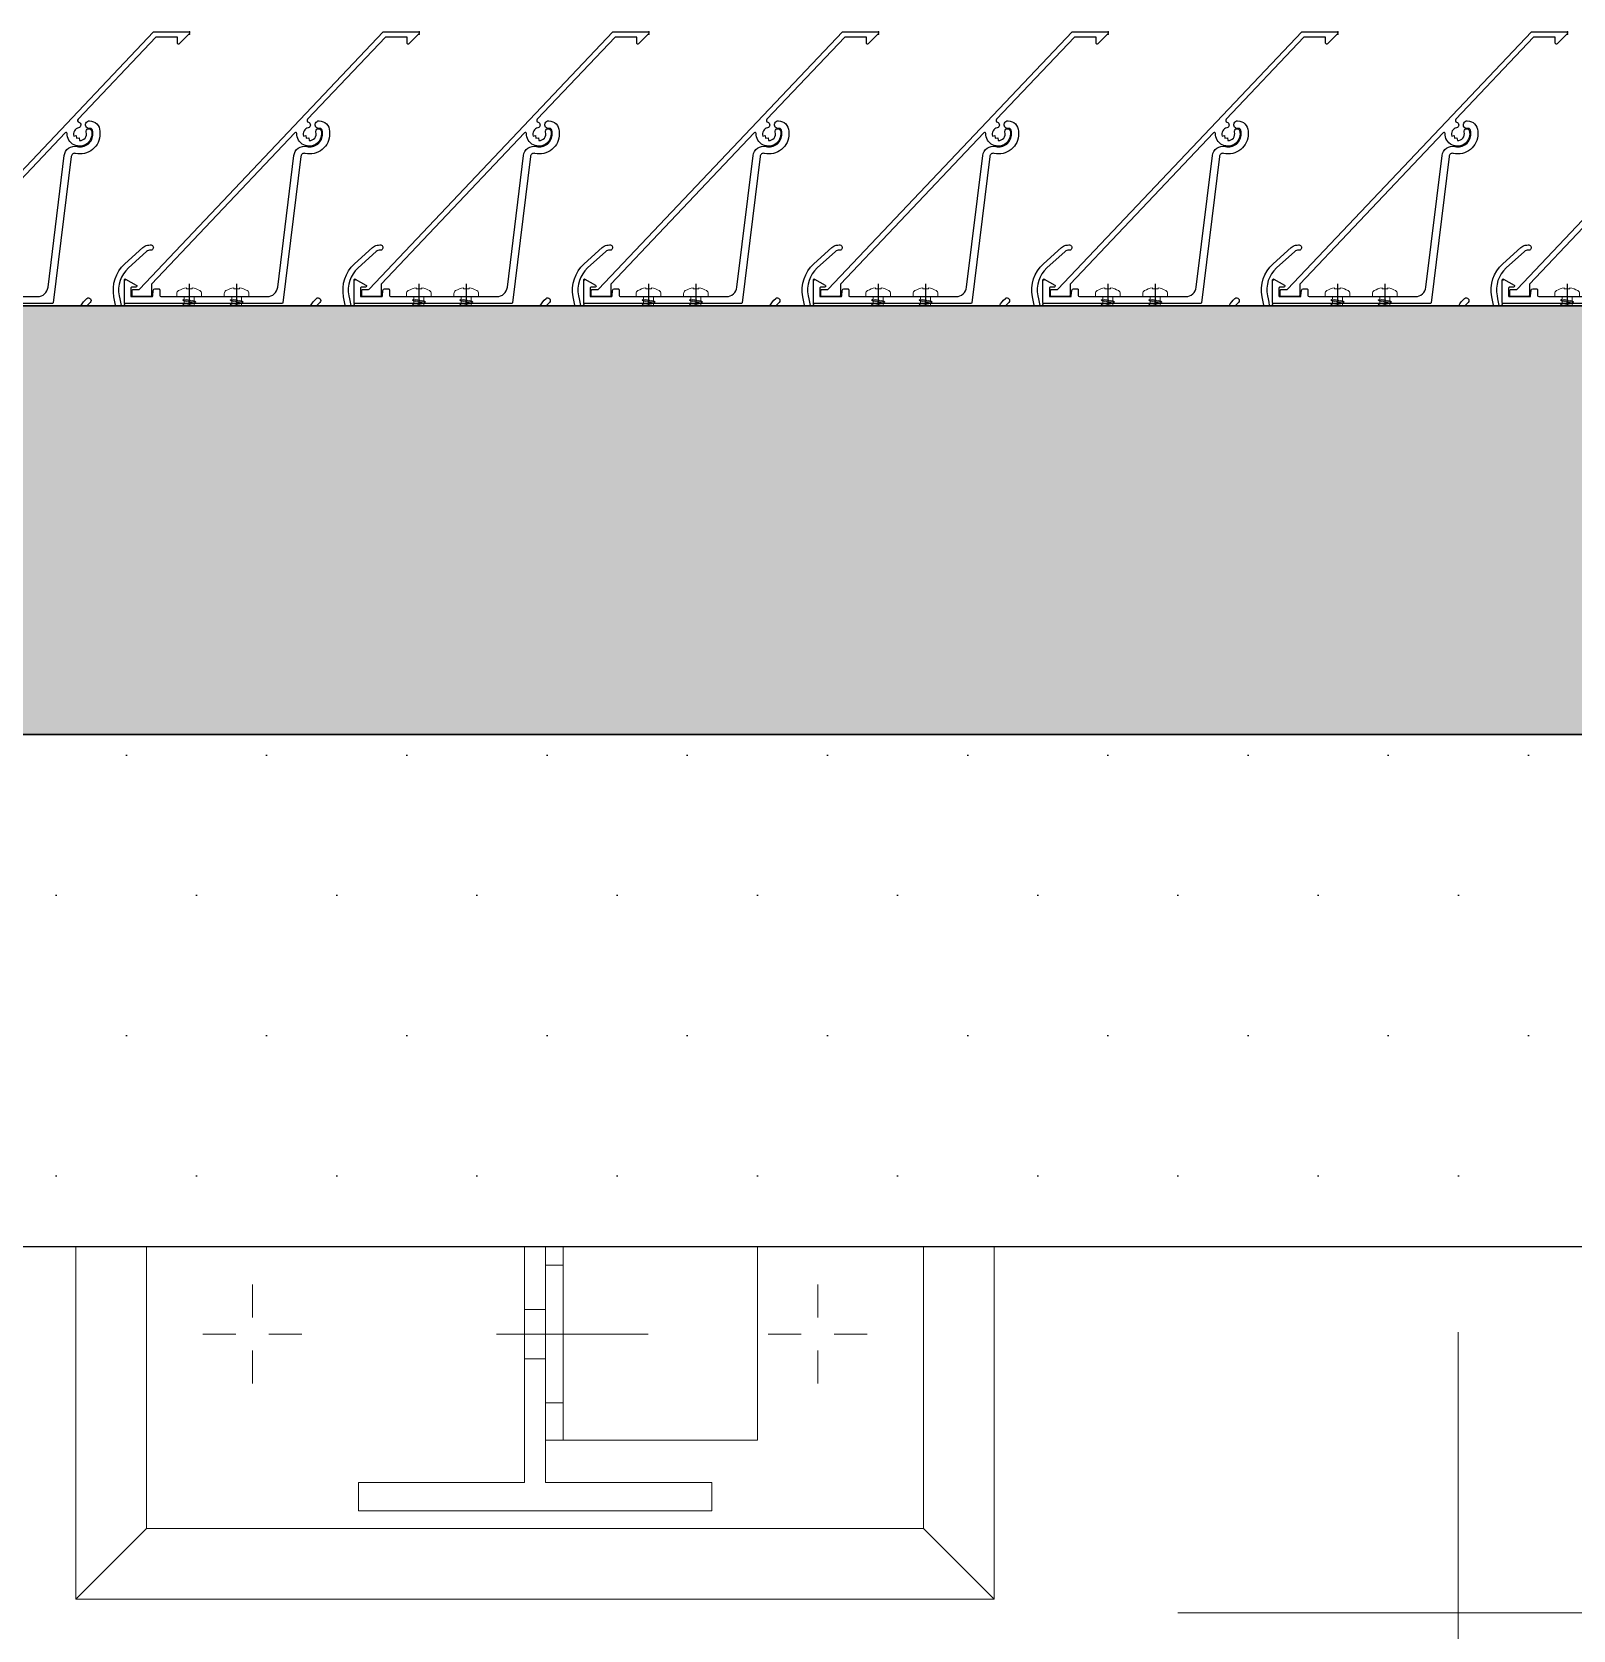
# Model space of a CAD drawing. Header units: millimetres. Extents: x 652937 to 1670132, y 1473552 to 2851037.
# Drawn here: x 719845 to 720281.2, y 1493550.2 to 1494002.5 of the extents above; entities that cross this region are included whole.
import ezdxf

# ---------------------------------------------------------------- set-up
doc = ezdxf.new("R2010")
doc.units = ezdxf.units.MM
for name, pattern in [('CENTER', [50.800000000000004, 31.75, -6.35, 6.35, -6.35]), ('HIDDEN', [0.375, 0.25, -0.125]), ('XKITLINE00', [0]), ('XKITLINE02', [4, 2, -2])]:
    doc.linetypes.add(name, pattern=pattern)
for name, color, linetype in [('010 - ASPG_ACCESSORIES_MAIN_COLOR_1', 1, 'Continuous'), ('010 - ASPG_EXTR_MAIN_COLOR_2', 2, 'Continuous'), ('010 - ASPG_FLASHING_HATCH_', 251, 'Continuous'), ('010 - ASPG_FLASHING_MAIN_COLOR_2', 2, 'Continuous'), ('010 - ASPG_FLASHING_MAIN_COLOR_4', 4, 'Continuous'), ('010 - ASPG_FLASHING_WIPEOUT_', 250, 'Continuous'), ('010 - ASPG_FLASING_WIPEOUT_', 250, 'Continuous'), ('010 - ASPG_FRAMING_MAIN_COLOR_2', 2, 'Continuous'), ('010 - ASPG_FRAMING_SUB_COLOR_2', 1, 'Continuous'), ('010 - ASPG_FRAMING_WIPEOUT_', 250, 'Continuous'), ('BOLT & SCREW', 251, 'Continuous'), ('Center Line', 1, 'CENTER'), ('TEXT', 3, 'Continuous')]:
    doc.layers.add(name, color=color, linetype=linetype)
doc.layers.add('010 - ASPG_EXTR_DEF_SUB', color=250, linetype='Continuous', plot=False)
for name, color, linetype, lineweight in [('12-GRID', 1, 'CENTER', 13), ('A-FLOR-E', 2, 'Continuous', 9), ('A-WALL', 2, 'Continuous', 25), ('Bolt', 7, 'Continuous', 0), ('Part', 2, 'Continuous', 0), ('SCREW', 8, 'Continuous', 5)]:
    doc.layers.add(name, color=color, linetype=linetype, lineweight=lineweight)

# ---------------------------------------------------------------- blocks, each defined once
blk = doc.blocks.new('3')
at = {"layer": 'Bolt', "color": 11, "linetype": 'XKITLINE00', "lineweight": 0}
for p, q in [((-110.355418054387, -54.75779299950227), (-110.355418054387, -54.80441299825907)), ((-110.425418054685, -54.82779299933463), (-110.3787980545312, -54.82779299933463)), ((-110.2854180550203, -54.82779299933463), (-110.3320380542427, -54.82779299933463)), ((-110.355418054387, -54.897792999167), (-110.355418054387, -54.85117299808189)), ((-109.8123949989676, -55.00779299857095), (-109.8123949989676, -55.05441299965605)), ((-109.8123949989676, -55.00779299857095), (-109.8123949989676, -55.05441299965605)), ((-109.8823949983343, -55.07779299840331), (-109.8357749991119, -55.07779299840331)), ((-109.8823949983343, -55.07779299840331), (-109.8357749991119, -55.07779299840331)), ((-109.7423949986696, -55.07779299840331), (-109.7890149988234, -55.07779299840331)), ((-109.7423949986696, -55.07779299840331), (-109.7890149988234, -55.07779299840331)), ((-109.8123949989676, -55.14779299823567), (-109.8123949989676, -55.10117299947888)), ((-109.8123949989676, -55.14779299823567), (-109.8123949989676, -55.10117299947888)), ((-109.8123949989676, -55.30779299885035), (-109.8123949989676, -55.35441299993545)), ((-109.8123949989676, -55.30779299885035), (-109.8123949989676, -55.35441299993545)), ((-109.8823949983343, -55.37779299868271), (-109.8357749991119, -55.37779299868271)), ((-109.8823949983343, -55.37779299868271), (-109.8357749991119, -55.37779299868271)), ((-109.7423949986696, -55.37779299868271), (-109.7890149988234, -55.37779299868271)), ((-109.7423949986696, -55.37779299868271), (-109.7890149988234, -55.37779299868271)), ((-109.8123949989676, -55.44779299851507), (-109.8123949989676, -55.40117299975827)), ((-109.8123949989676, -55.44779299851507), (-109.8123949989676, -55.40117299975827)), ((-110.355418054387, -55.55779299791902), (-110.355418054387, -55.60441299900413)), ((-110.425418054685, -55.62779300007969), (-110.3787980545312, -55.62779300007969)), ((-110.2854180550203, -55.62779300007969), (-110.3320380542427, -55.62779300007969)), ((-110.355418054387, -55.69779299991205), (-110.355418054387, -55.65117299882695))]:
    blk.add_line(p, q, dxfattribs=at)
at = {"layer": 'Bolt', "color": 11, "linetype": 'XKITLINE02', "lineweight": 0}
for p, q in [((-110.355418054387, -55.17319299839437), (-110.355418054387, -55.38779299799353)), ((-110.390418054536, -55.21279299957678), (-110.390418054536, -55.24279299983755)), ((-110.320418054238, -55.21279299957678), (-110.320418054238, -55.24279299983755)), ((-110.452918054536, -55.24279299983755), (-110.452918054536, -55.26779299927875)), ((-110.2579180551693, -55.24279299983755), (-110.2579180551693, -55.26779299927875))]:
    blk.add_line(p, q, dxfattribs=at)
at = {"layer": 'Part', "color": 251, "linetype": 'HIDDEN', "lineweight": 0, "ltscale": 5}
for p, q in [((-110.071716000326, -35.5777499997057), (-110.0724729998037, -56.60274899890646)), ((-109.5267160004005, -35.57776999985799), (-109.5274730008096, -56.60276899905875))]:
    blk.add_line(p, q, dxfattribs=at)
at = {"layer": 'Part', "color": 2, "lineweight": 0}
for p, q in [((-110.730418054387, -54.57779299793765), (-110.6304180538282, -54.67779299803078)), ((-110.0804180549458, -54.67779299803078), (-109.980418054387, -54.57779299793765)), ((-110.2054180540144, -55.26779299927875), (-110.5054180547595, -55.26779299927875)), ((-110.6304180538282, -55.77779299905524), (-110.730418054387, -55.87779299914837)), ((-109.980418054387, -55.87779299914837), (-110.0804180549458, -55.77779299905524))]:
    blk.add_line(p, q, dxfattribs=at)
at = {"layer": 'Part', "color": 2, "linetype": 'XKITLINE02', "lineweight": 0}
for p, q in [((-109.5123949982226, -55.21279299957678), (-110.0804180549458, -55.21279299957678)), ((-110.0804180549458, -55.21279299957678), (-109.5123949982226, -55.21279299957678)), ((-109.5123949982226, -55.24279299983755), (-110.0804180549458, -55.24279299983755)), ((-110.0804180549458, -55.24279299983755), (-109.5123949982226, -55.24279299983755))]:
    blk.add_line(p, q, dxfattribs=at)
at = {"layer": 'Part', "color": 11, "linetype": 'XKITLINE02', "lineweight": 0}
for p, q in [((-109.9623949993402, -55.24279299983755), (-109.9623949993402, -55.21279299957678)), ((-110.2054180540144, -55.24279299983755), (-110.5054180547595, -55.24279299983755))]:
    blk.add_line(p, q, dxfattribs=at)
at = {"layer": 'Part', "color": 4, "lineweight": 0}
blk.add_lwpolyline([(-109.487472999841, -56.60276999790221), (-109.4867159994319, -35.57777199987322), (-110.1117159994319, -35.57774899853393), (-110.112472999841, -56.6027479977347)], close=True, dxfattribs=at)
at = {"layer": 'Part', "color": 2, "lineweight": 0}
for points in [[(-109.980418054387, -55.47779299877584), (-109.980418054387, -55.87779299914837), (-110.730418054387, -55.87779299914837), (-110.730418054387, -54.57779299793765), (-109.980418054387, -54.57779299793765), (-109.980418054387, -54.97779299831018)], [(-110.5054180547595, -55.24279299983755), (-110.5054180547595, -55.54279299778864), (-110.2054180540144, -55.54279299778864), (-110.2054180540144, -55.24279299983755)]]:
    blk.add_lwpolyline(points, dxfattribs=at)
for points in [[(-110.0804180549458, -54.67779299803078), (-110.0804180549458, -55.77779299905524), (-110.6304180538282, -55.77779299905524), (-110.6304180538282, -54.67779299803078)], [(-110.565418055281, -55.47779299877584), (-110.565418055281, -55.24279299983755), (-110.1454180553555, -55.24279299983755), (-110.1454180553555, -55.47779299877584), (-110.105418054387, -55.47779299877584), (-110.105418054387, -54.97779299831018), (-110.1454180553555, -54.97779299831018), (-110.1454180553555, -55.21279299957678), (-110.565418055281, -55.21279299957678), (-110.565418055281, -54.97779299831018), (-110.605418054387, -54.97779299831018), (-110.605418054387, -55.47779299877584)]]:
    blk.add_lwpolyline(points, close=True, dxfattribs=at)
at = {"layer": 'Part', "color": 2, "linetype": 'XKITLINE02', "lineweight": 0}
blk.add_lwpolyline([(-110.0804180549458, -54.97779299831018), (-109.5123949982226, -54.97779299831018), (-109.5123949982226, -55.47779299877584), (-110.0804180549458, -55.47779299877584)], dxfattribs=at)
at = {"layer": 'Part', "color": 2, "linetype": 'HIDDEN', "lineweight": 0}
blk.add_lwpolyline([(-109.980418054387, -54.97779299831018), (-109.980418054387, -55.47779299877584)], dxfattribs=at)
blk = doc.blocks.new('W-1-PP18-ST_ENT3_REV02_20260413-050421_PP18_ENT3_MAIN_PLAN')
at = {"layer": 'A-FLOR-E'}
h = blk.add_hatch(dxfattribs=at)
h.set_pattern_fill('CROSS', color=250, scale=50, angle=210.7689957793228)
h.set_pattern_definition([(90.00830806532014, (9903.888727165991, -26817.57823354565), (-317.5460351444216, 317.453958179856), [158.75, -476.2500000000001]), (180.0083080653204, (9983.252216689521, -26738.19172452204), (-317.453958179856, -317.5460351444216), [158.75, -476.2500000000001])])
h.paths.add_polyline_path([(10552.7724922637, -11720.10914213024), (10552.65647391812, -10919.99999969266), (11302.45717344829, -10919.89127639681), (11302.5731920267, -11720.00041860156)], flags=16)
h.paths.add_polyline_path([(18712.43403395661, -10369.24719647504), (18712.7101582943, -10275.13879491016), (20062.22330671758, -10274.98557907529), (20062.223306834, -7304.822206497192), (20062.22330718325, 1006.469529820606), (8350.240529375384, 1013.833130011335), (8352.581507619703, -15559.00517199188), (13097.40324537293, -15549.91630767472), (13097.37388473027, -10370.04009564407)])
at = {"layer": 'TEXT'}
h = blk.add_hatch(dxfattribs=at)
h.set_pattern_fill('ANSI34', color=250, scale=21.83100767730449, angle=305.7689957793228)
h.set_pattern_definition([(230.0083080653204, (16484.82354204194, -22407.65041881241), (318.6218556715972, -267.276760314056), []), (230.0083080653204, (16387.17373050773, -22416.20793845505), (318.6218556715972, -267.276760314056), []), (230.0083080653204, (16289.52391897351, -22424.76545809768), (318.6218556715972, -267.276760314056), []), (230.0083080653204, (16191.87388997548, -22433.3229965996), (318.6218556715972, -267.276760314056), [])])
h.paths.add_polyline_path([(8351.9099206666, -15550.10326229967), (8350.218025129521, 1004.77125053294), (20060.18423601077, 1006.600863533095), (20061.87613178068, -15548.27364929952)], flags=16)
h.paths.add_polyline_path([(8201.931672031293, -15700.12501231395), (8201.109208492795, 1155.654514906928), (20210.65068731573, 1155.931012239307), (20211.47315085423, -15699.84851498157)])
at = {"layer": 'A-WALL', "color": 253, "linetype": 'HIDDEN', "lineweight": 13, "ltscale": 8}
blk.add_lwpolyline([(15730.13059617975, 1155.869291862473), (19934.87964649708, 1155.887179076672)], dxfattribs=at)
at = {"layer": 'A-WALL', "color": 2, "lineweight": 13}
blk.add_lwpolyline([(19934.87964649708, 1155.923065263778), (20209.82150998921, 1155.924234772101), (20209.88444830314, 730.0233794376254)], dxfattribs=at)
blk.add_lwpolyline([(20062.22330718325, 1006.469529820606), (20062.22330648475, -15549.88525924273), (8352.604010701412, -15549.943291815), (8350.218026293674, 1004.771250067279)], close=True, dxfattribs=at)
at = {"xscale": 200.000000000001, "yscale": 200.000000000001, "zscale": 200.000000000001, "rotation": 90}
blk.add_blockref('3', (8614.437109767692, 23052.34119994566), dxfattribs=at)
blk = doc.blocks.new('PZG35-9D5')
at = {"layer": 'Center Line'}
blk.add_line((1.4210854715202e-14, 3.733653355866409), (1.4210854715202e-14, -10.53404386090006), dxfattribs=at)
at = {"layer": 'SCREW', "color": 8}
for p, q in [((-1.399999999999963, 2.842170943040401e-14), (-1.399999999999963, -1.090192378864657)), ((1.399999999999991, 0), (1.399999999999991, -0.5901923788647139)), ((-1.850000000000009, -1.399999999999977), (1.850000000000037, -0.8999999999999773)), ((-1.850000000000009, -1.399999999999977), (-1.399999999999963, -1.090192378864685)), ((-1.850000000000009, -1.399999999999977), (-1.399999999999963, -1.709807621135297)), ((-1.850000000000009, -2.699999999999989), (1.850000000000037, -2.199999999999989)), ((-1.850000000000009, -2.699999999999989), (-1.399999999999963, -2.390192378864697)), ((-1.850000000000009, -2.699999999999989), (-1.399999999999963, -3.009807621135309)), ((-1.850000000000009, -4), (-1.399999999999963, -3.690192378864708)), ((-1.850000000000009, -4), (-0.9911470940920566, -3.883938796498938)), ((-1.850000000000009, -4), (-1.399999999999963, -4.30980762113532)), ((-1.399999999999963, -1.090192378864685), (1.399999999999991, -0.5901923788646855)), ((-1.399999999999963, -1.709807621135297), (1.399999999999991, -1.209807621135297)), ((-1.399999999999963, -1.709807621135269), (-1.399999999999963, -2.390192378864697)), ((-1.399999999999963, -2.390192378864697), (1.399999999999991, -1.890192378864697)), ((-1.399999999999963, -3.009807621135309), (1.399999999999991, -2.509807621135309)), ((-1.399999999999963, -3.009807621135309), (-1.399999999999963, -3.690192378864708)), ((-1.399999999999963, -3.690192378864708), (-0.8446989986695002, -3.591031485769975)), ((-1.399999999999963, -4.30980762113532), (-1.184865735341859, -4.271390788160659)), ((-1.399999999999963, -4.309807621135349), (-1.399999999999963, -8.099999999999966)), ((0.5619885887190463, -3.339837273736322), (1.399999999999991, -3.190192378864708)), ((0.7141825614195483, -3.653488843051434), (1.850000000000037, -3.5)), ((0.7141825614195483, -3.932275020881832), (1.399999999999991, -3.80980762113532)), ((0.7141825614195483, -4.612659778611231), (1.399999999999991, -4.49019237886472)), ((1.850000000000037, -0.8999999999999773), (1.399999999999991, -0.5901923788646855)), ((1.850000000000037, -0.8999999999999773), (1.399999999999991, -1.209807621135297)), ((1.399999999999991, -1.209807621135269), (1.399999999999991, -1.890192378864725)), ((1.850000000000037, -2.199999999999989), (1.399999999999991, -1.890192378864697)), ((1.850000000000037, -2.199999999999989), (1.399999999999991, -2.509807621135309)), ((1.399999999999991, -2.50980762113528), (1.399999999999991, -3.190192378864708)), ((1.850000000000037, -3.5), (1.399999999999991, -3.190192378864708)), ((1.850000000000037, -3.5), (1.399999999999991, -3.80980762113532)), ((1.399999999999991, -3.809807621135349), (1.399999999999991, -4.490192378864691)), ((1.850000000000037, -4.800000000000011), (1.399999999999991, -4.49019237886472)), ((1.4210854715202e-14, -9.5), (-1.399999999999963, -8.099999999999966)), ((1.4210854715202e-14, -9.5), (1.399999999999991, -8.099999999999966)), ((0.7141825614195483, -4.953488843051389), (1.850000000000037, -4.800000000000011)), ((0.7141825614195483, -5.232275020881843), (1.399999999999991, -5.109807621135332)), ((1.850000000000037, -4.800000000000011), (1.399999999999991, -5.109807621135332)), ((1.399999999999991, -5.109807621135332), (1.399999999999991, -8.099999999999966))]:
    blk.add_line(p, q, dxfattribs=at)
blk.add_lwpolyline([(1.4210854715202e-14, -9.5), (0.7141825614195483, -5.232275020881843), (0.7141825614195483, -3.600899293750615, 0.4176573264866609), (0.4106596181599826, -3.300919979679151, 0.1081021898226624), (-0.8446989986694433, -3.591031485769975), (-1.399999999999991, -4.701675652739141)], format="xyb", dxfattribs=at)
blk = doc.blocks.new('*U9352')
at = {"layer": 'SCREW', "color": 6}
blk.add_lwpolyline([(3.026373332565058, 1.780836269555209, 0.09905967801670053), (0.7999999999999687, 2.546427498927414), (0.7999999999999687, 2.274284095813357), (-0.800000000000054, 2.274284095813357), (-0.800000000000054, 2.546427498927414, 0.09905967801670058), (-3.026373332565143, 1.780836269555209, 0.2665876613401604), (-3.500000000000043, 0.9556546004010897), (-3.500000000000043, 0.1999999999999886, 0.4142135623730938), (-3.300000000000054, 0), (3.299999999999997, 0, 0.4142135623731049), (3.499999999999986, 0.1999999999999886), (3.499999999999957, 0.9556546004010897, 0.2665876613401604)], format="xyb", close=True, dxfattribs=at)
at = {"layer": 'SCREW'}
blk.add_blockref('PZG35-9D5', (-1.4210854715202e-14, 0), dxfattribs=at)
blk = doc.blocks.new('*U9355')
blk.add_point((0, 0))
at = {"layer": '010 - ASPG_ACCESSORIES_MAIN_COLOR_1'}
blk.add_lwpolyline([(-39.69999999902211, -0.5999999995172398, 0.4142135623731156), (-39.99999999883585, -0.8999999995638059), (-39.99999999883585, -7.366962144914214, 0.5773502691897371), (-39.65044321701862, -7.568778847059366), (-36.64260295056738, -5.832201459393036, 0.7673269879794871), (-36.78520590183325, -5.299999999645297), (-37.89999999874271, -5.299999999645297, -0.4142135623735732), (-38.19999999902211, -4.999999999656938), (-38.19999999902211, -2.799999999587089, -0.4142135623730951), (-37.99999999883585, -2.59999999951724), (-32.18326623388566, -2.59999999951724, -0.3888787318530097), (-31.98402729420923, -2.782568851142787), (-31.8474567013327, -4.343577870872468, 0.3888787318530089), (-31.34935935237445, -4.799999999528882), (-30.29999999911524, -4.799999999528882, 0.4142135623732408), (-29.99999999883585, -4.499999999540523), (-29.99999999883585, -2.899999999505599, -0.4142135623731785), (-29.69999999902211, -2.59999999951724), (0.4107479506637901, -2.59999999951724, -0.3789692262628873), (3.38851808081381, -5.235465979035143), (7.952927200356498, -42.5207682372482, 0.4465929586642906), (11.6177961837966, -45.07649022702281, -0.4898018444424612), (16.07846395508386, -48.68238816667036), (16.06490363762714, -49.36225294566866, -0.1824796859550777), (15.80227640201338, -50.01801436272836, -0.2679491924113072), (15.32539491611533, -50.16829426406803, 1.122114645179816), (15.09990952932276, -52.3421093734276, 0.4050039718497206), (18.0645059288945, -49.40213623346681), (18.07806624681689, -48.72227145435209, 0.4898054953707174), (11.15966573380865, -43.12966807454978, -0.4465970485362636), (9.938031048281118, -42.27776159492242), (4.866356541635469, -0.8481197821154633, 0.3641755342157969), (4.570876519894227, -0.5999999995172398)], format="xyb", close=True, dxfattribs=at)
at = {"layer": '010 - ASPG_EXTR_DEF_SUB'}
for p in [(-39.99999999883585, -0.4999999995172402), (43.44495566345738, -76.89999999944341), (43.44495566345738, -77.49999999954052)]:
    blk.add_point(p, dxfattribs=at)
at = {"layer": '010 - ASPG_EXTR_MAIN_COLOR_2'}
blk.add_lwpolyline([(11.37409105408005, -48.15170148877115), (11.47245816211216, -47.43577758665815), (12.17779493960552, -47.55667202338264), (12.29266474000178, -46.78670596401826, -0.5355375090189683), (14.1918134491425, -49.16870282323253, 0.9915718169393263), (15.66379558271728, -49.57599316951273, 1.157025413028558), (8.792231505503878, -48.77291728999153, -0.6885576205791355), (8.274611146422103, -48.98797988444021), (-17.14292736421339, -22.16859813180672), (-32.34153279638849, -6.131750148785431), (-32.34153279638849, -2.899999981694054, 0.4143115081626392), (-32.64163311407901, -2.59999999951724), (-37.54163311352022, -2.59999999951724, 0.4141156188887998), (-37.84153278893791, -2.899999981635847), (-37.84153278893791, -4.299999988411218, 0.4142135623731781), (-37.54153279098682, -4.599999986478724), (-35.98884801496752, -4.599999986478724, -0.205894629290155), (-35.77110154624097, -4.693635078269653), (33.22969053988345, -77.49999999954052), (43.14495566324331, -77.49999999954052, 0.6681786376628355), (43.35708769806661, -76.98786796536915), (40.5215537941549, -74.1523340573247, 0.6681786381757795), (40.00942175951786, -74.36446609156592), (40.00942175951786, -75.99999999802712), (33.87471885257401, -75.99999999802712), (11.86384030175395, -52.7751643466243, -0.5583539238224016), (12.08261241135187, -51.95244935475676, 0.7662751832817146), (12.03674733010121, -50.39291741001107, -0.4385828234445206), (10.70630855322815, -48.05207626283555)], format="xyb", close=True, dxfattribs=at)
at = {"layer": 'SCREW', "rotation": 180}
for p in [(-21.64901723782532, -2.499999999924694), (-8.237076249206439, -2.499999999924694)]:
    blk.add_blockref('*U9352', p, dxfattribs=at)
blk = doc.blocks.new('*U6676')
blk.add_wipeout([(1083, 4.000000001158696), (60.00000000297592, 4.000000000000227), (60.00000000297592, 69.29999999999995), (1083, 69.30000000115865)]).dxf.layer = '010 - ASPG_FRAMING_WIPEOUT_'
at = {"layer": '010 - ASPG_FRAMING_MAIN_COLOR_2'}
blk.add_lwpolyline([(1053.000000001164, 69.3000000011585), (90.00000000181171, 69.3), (90.00000000181171, 6), (1053.000000001164, 6.000000001158494)], close=True, dxfattribs=at)
at = {"layer": '010 - ASPG_FRAMING_SUB_COLOR_2'}
for points in [[(1083, 4.000000001158494), (60.00000000297587, 4), (60.00000000297587, 69.3), (1083, 69.3000000011585)], [(60.00000000297587, 2.000000000715772), (60.00000000297587, 4), (1083, 4.000000001158494), (1083, 2.000000001874266)]]:
    blk.add_lwpolyline(points, close=True, dxfattribs=at)
at = {"color": 1, "xscale": -1, "rotation": 180}
for p in [(351.7703094601165, 69.3), (416.7703094601165, 69.3), (481.7703094601165, 69.3), (546.7703094601166, 69.3), (611.7703094601164, 69.3), (676.7703094601164, 69.3), (741.7703094601164, 69.3), (806.7703094601164, 69.3)]:
    blk.add_blockref('*U9355', p, dxfattribs=at)
blk = doc.blocks.new('*U9351')
at = {"layer": '12-GRID', "color": 8, "linetype": 'CENTER'}
for p, q in [((5.684341886080801e-14, -6.200000000000029), (5.684341886080801e-14, 2.200000000000029)), ((-4.199999999999973, -2), (4.200000000000085, -2))]:
    blk.add_line(p, q, dxfattribs=at)
at = {"layer": 'BOLT & SCREW'}
for p, q in [((-0.553537628269381, -1.771128018217196), (-1.767499999999847, -1.558125000000442)), ((-0.553537628269381, -2.228871981782805), (-1.767500000000483, -2.441875000000354)), ((-0.4577439635652332, -1.771128018217196), (-0.8837500000000146, -1.558125000000442)), ((-0.4577439635652332, -2.228871981782805), (-0.8837500000000146, -2.441875000000354)), ((-0.2288719817826677, -1.446462371730204), (-0.4418749999998197, -0.2325000000002947)), ((-0.2288719817826677, -1.542256036434869), (-0.4418749999998197, -1.116250000000048)), ((-0.2288719817826677, -2.457743963565131), (-0.4418749999998197, -2.883750000000271)), ((-0.2288719817821107, -2.553537628269438), (-0.4418749999998197, -3.767500000000023)), ((0.2288719817822642, -1.446462371730562), (0.4418749999996946, -0.2324999999999764)), ((0.2288719817822642, -1.542256036434869), (0.4418749999996946, -1.116250000000048)), ((0.4418749999996946, -2.883750000000271), (0.2288719817829008, -2.457743963565131)), ((0.2288719817829008, -2.553537628269438), (0.4418749999999732, -3.767500000000023)), ((0.4577439635647103, -1.771128018217196), (0.8837499999994917, -1.558125000000442)), ((0.4577439635647103, -2.228871981782805), (0.8837500000001283, -2.441874999999877)), ((0.5535376282692559, -1.771128018217196), (1.767500000000001, -1.558125000000124)), ((0.5535376282692559, -2.228871981782805), (1.767500000000001, -2.441874999999877))]:
    blk.add_line(p, q, dxfattribs=at)
for points in [[(-1.767500000000006, -1.558125000000442), (-0.8837500000001342, -1.558125000000442, 0.4142135623730394), (-0.4418749999998197, -1.116250000000048), (-0.4418749999998197, -0.2325000000002947), (0.4418749999996946, -0.2324999999999764), (0.4418749999996946, -1.116250000000048, 0.4142135623731505), (0.8837500000000089, -1.558125000000442), (1.76750000000012, -1.558125000000124), (1.76750000000012, -2.441874999999877), (0.8837500000000089, -2.441874999999877, 0.414213562373095), (0.4418749999996946, -2.883750000000271), (0.4418749999999732, -3.767500000000023), (-0.4418749999998197, -3.767500000000023), (-0.4418749999998197, -2.883750000000271, 0.4142135623730397), (-0.8837500000001342, -2.441875000000354), (-1.767500000000483, -2.441875000000354)], [(0.2288719817829008, -2.457743963565131, -0.414213562373095), (0.4577439635645909, -2.228871981782805), (0.5535376282692559, -2.228871981782805), (0.5535376282692559, -1.771128018217196), (0.4577439635645909, -1.771128018217196, -0.4142135623730951), (0.228871981782105, -1.542256036434869), (0.228871981782105, -1.446462371730562), (-0.2288719817826677, -1.446462371730204), (-0.2288719817826677, -1.542256036434869, -0.4142135623730951), (-0.4577439635649944, -1.771128018217196), (-0.553537628269381, -1.771128018217196), (-0.553537628269381, -2.228871981782805), (-0.4577439635649944, -2.228871981782805, -0.4142135623730951), (-0.2288719817826677, -2.457743963565131), (-0.2288719817822698, -2.553537628269438), (0.2288719817829008, -2.553537628269438)]]:
    blk.add_lwpolyline(points, format="xyb", close=True, dxfattribs=at)
blk.add_circle((5.684341886080801e-14, -2), 3.5, dxfattribs=at)
blk = doc.blocks.new('*U8774')
at = {"layer": '010 - ASPG_EXTR_DEF_SUB', "color": 152, "true_color": 0x2776bb}
for p in [(260, -5.007905201637186e-11), (325, -6.259881502046483e-11), (390, -7.511857802455779e-11), (455, -8.763834102865076e-11), (520, -1.001581040327437e-10), (585, -1.126778670368367e-10), (650, -1.251976300409297e-10)]:
    blk.add_point(p, dxfattribs=at)
at = {"layer": '010 - ASPG_EXTR_MAIN_COLOR_2', "color": 2}
for points in [[(227.4679041211493, 68.56714037138472), (235.8611929877661, 68.56714037144293, -0.6073848710044985), (236.3521102210507, 67.62217621321061, -0.04582868044492008), (217.7838222887367, 45.76076047363195, -0.5604921351226578)], [(205.561955856625, 33.06505110460303, 0.07704788012868193), (238.7415275620297, 68.43644483826093, -0.2476739044870795), (238.9891886156984, 68.56714037138472), (240.9840893819928, 68.56714037138472, -0.04413111325910057), (241.4728248161264, 68.50458020230026, -0.1258462906385483), (243.9636769010685, 67.2064223819968, -0.09885145914925667), (244.8173400671221, 66.03380806536616, -0.2058282691334744), (244.7936664214358, 61.2046065111851, -0.1151163694662807), (241.3683241284452, 57.18072180574264, 0.822373071447778), (242.4550462905318, 56.10392398633731, 0.109184526549196), (246.1486009340733, 60.55948756887547, 0.2083234795678962), (246.1894268463366, 66.64026457504106, 0.1005277992320483), (244.9723091390915, 68.31671042177796, 0.1451157280627245), (241.2923091310076, 70.06714037144293), (225.7587749278173, 70.06714037144293, 0.4336592857269459)], [(672.2875053561293, 45.88571992119827, 0.3178599151680848), (669.2119114198722, 48.23749049513421, 0.9532878111822051), (669.0820726789534, 46.7159340955462, -2.423003988231831), (667.2580695222132, 44.8917371753399, 0.9523147976297285), (665.7363446820527, 44.76348824833107, 0.3008214087947553), (667.8898747372441, 41.75529025430146, -0.5604921351218277), (667.9835184067488, 41.2521240549307, -0.01942473842078824), (658.6239250916988, 33.4605261704331, -0.5525007933269362), (658.1474985848181, 33.63667257973279, 0.3444609008774969), (654.9894988052547, 36.2976786598359, 0.9520149233436535), (654.8615776561201, 34.77593409554387, -2.42318646531747), (653.0375749985687, 32.95193143764331, 0.9520149233867892), (651.5158304339275, 32.82401028879971, 0.2853998218446234), (653.4930240777321, 29.88851448264026, -0.5533776808031501), (653.5629085102119, 29.38496566242824, 0.03067395406819984), (638.4630128806457, 15.0572996454342, 0.4171002255848137), (639.114368729759, 5.272964205060219, 0.9355530918984264), (640.0966641549021, 6.406584819595395, -0.4344100119147308), (639.803354519885, 14.29476617473696, -0.01499848524836865), (646.9205648060888, 21.45455419178174, -0.7383485292466446), (649.917139344383, 19.76412730302249, 0.004917316774645771), (646.8066999851726, 4.803864106294299, 0.2636109069979271), (649.8802099335007, -4.460317215134324), (654.9957336951047, -9.084236264994303, 0.1258843890439943), (656.2677612504922, -9.753782964320322, 0.04427494949630078), (657.0895440597087, -9.866966023118636, 1.107654826573523), (657.1254592109472, -8.331805701667378, -0.2155958426847688), (656.0232266592793, -7.991025417004181), (650.8860520706512, -3.347536196358902, -0.2636109069978752), (648.2782254475169, 4.512981288475515, -0.004854851929905817), (651.34138361644, 19.2550769998837, 0.2339601468136614), (650.8154424866661, 21.95487343810086, -0.2408104543272742), (650.7103134100325, 24.90310810674268, -0.1041570884704408), (650.7846048693173, 25.00194829806273), (652.99301963998, 26.93374890850677, -0.2290212912668875), (655.7006792640314, 26.88725557014399, -0.3817208427142056), (660.2736195935868, 9.069098417463778, 0.9773819303748196), (661.6203112956136, 8.407760736290896, 0.3611050424324235), (657.4081621826626, 27.50327562545712, -0.4961260631527202), (657.4429225292988, 30.68812541732618, 0.003188108562510474), (659.0558096300811, 31.90200527407282, -0.00282652430436861), (660.561955856625, 33.06505110451539, 0.07704788012868193), (693.7415275620297, 68.43644483817329, -0.2476739044870795)]]:
    blk.add_lwpolyline(points, format="xyb", dxfattribs=at)
for points in [[(290.7587749278173, 70.06714037143041, 0.4336592857269459), (290.4594267569482, 69.74737493508377), (290.8413778650574, 63.96271307499495, 0.0820690263538202), (290.8636512933299, 63.86745857029103, 0.7206537881255028), (292.3290865048766, 63.97254170035825, 0.07922428198988747), (292.3377835312858, 64.06661670521947), (292.0687732263468, 68.14078645630156, -0.4336592857264138), (292.4679041211493, 68.5671403713722), (300.8611929877661, 68.56714037143041, -0.6073848710044985), (301.3521102210507, 67.62217621319809, -0.04582868044492008), (282.7838222887367, 45.76076047361943, -0.5604921351226578), (282.2875053561293, 45.88571992127339, 0.3178599151680848), (279.2119114198722, 48.23749049520933, 0.9532878111822051), (279.0820726789534, 46.71593409562132, -2.423003988231831), (277.2580695222132, 44.89173717541502, 0.9523147976297285), (275.7363446820527, 44.76348824840619, 0.3008214087947553), (277.8898747372441, 41.75529025437658, -0.5604921351218277), (277.9835184067488, 41.25212405500582, -0.01942473842078824), (268.6239250916988, 33.46052617050822, -0.5525007933269362), (268.1474985848181, 33.63667257980791, 0.3444609008774969), (264.9894988052547, 36.29767865991101, 0.9520149233436535), (264.8615776561201, 34.77593409561899, -2.42318646531747), (263.0375749985687, 32.95193143771843, 0.9520149233867892), (261.5158304339275, 32.82401028887483, 0.2853998218446234), (263.4930240777321, 29.88851448271538, -0.5533776808031501), (263.5629085102119, 29.38496566250336, 0.03067395406819984), (248.4630128806457, 15.05729964550932, 0.4171002255848137), (249.114368729759, 5.272964205135338, 0.9355530918984264), (250.0966641549021, 6.406584819670513, -0.4344100119147308), (249.803354519885, 14.29476617481208, -0.01499848524836865), (256.9205648060888, 21.45455419185686, -0.7383485292466446), (259.917139344383, 19.76412730309761, 0.004917316774645771), (256.8066999851726, 4.803864106369417, 0.2636109069979271), (259.8802099335007, -4.460317215059206), (264.9957336951047, -9.084236264919184, 0.1258843890439943), (266.2677612504922, -9.753782964245204, 0.04427494949630078), (267.0895440597087, -9.866966023043517, 1.107654826573523), (267.1254592109472, -8.331805701592259, -0.2155958426847688), (266.0232266592793, -7.991025416929062), (260.8860520706512, -3.347536196283784, -0.2636109069978752), (258.2782254475169, 4.512981288550634, -0.004854851929905817), (261.34138361644, 19.25507699995882, 0.2339601468136614), (260.8154424866661, 21.95487343817598, -0.2408104543272742), (260.7103134100325, 24.9031081068178, -0.1041570884704408), (260.7846048693173, 25.00194829813785), (262.99301963998, 26.93374890858189, -0.2290212912668875), (265.7006792640314, 26.88725557021911, -0.3817208427142056), (270.2736195935868, 9.069098417538896, 0.9773819303748196), (271.6203112956136, 8.407760736366015, 0.3611050424324235), (267.4081621826626, 27.50327562553224, -0.4961260631527202), (267.4429225292988, 30.6881254174013, 0.003188108562510474), (269.0558096300811, 31.90200527414794, -0.00282652430436861), (270.561955856625, 33.06505110459051, 0.07704788012868193), (303.7415275620297, 68.4364448382484, -0.2476739044870795), (303.9891886156984, 68.5671403713722), (305.9840893819928, 68.5671403713722, -0.04413111325910057), (306.4728248161264, 68.50458020228774, -0.1258462906385483), (308.9636769010685, 67.20642238198428, -0.09885145914925667), (309.8173400671221, 66.03380806535364, -0.2058282691334744), (309.7936664214358, 61.20460651117259, -0.1151163694662807), (306.3683241284452, 57.18072180573012, 0.822373071447778), (307.4550462905318, 56.10392398632479, 0.109184526549196), (311.1486009340733, 60.55948756886295, 0.2083234795678962), (311.1894268463366, 66.64026457502854, 0.1005277992320483), (309.9723091390915, 68.31671042176544, 0.1451157280627245), (306.2923091310076, 70.06714037143041)], [(355.7587749278173, 70.06714037141789, 0.4336592857269459), (355.4594267569482, 69.74737493507125), (355.8413778650574, 63.96271307498243, 0.0820690263538202), (355.8636512933299, 63.86745857027852, 0.7206537881255028), (357.3290865048766, 63.97254170034573, 0.07922428198988747), (357.3377835312858, 64.06661670520695), (357.0687732263468, 68.14078645628904, -0.4336592857264138), (357.4679041211493, 68.56714037135968), (365.8611929877661, 68.56714037141789, -0.6073848710044985), (366.3521102210507, 67.62217621318557, -0.04582868044492008), (347.7838222887367, 45.76076047360691, -0.5604921351226578), (347.2875053561293, 45.88571992126087, 0.3178599151680848), (344.2119114198722, 48.23749049519681, 0.9532878111822051), (344.0820726789534, 46.7159340956088, -2.423003988231831), (342.2580695222132, 44.8917371754025, 0.9523147976297285), (340.7363446820527, 44.76348824839367, 0.3008214087947553), (342.8898747372441, 41.75529025436406, -0.5604921351218277), (342.9835184067488, 41.2521240549933, -0.01942473842078824), (333.6239250916988, 33.4605261704957, -0.5525007933269362), (333.1474985848181, 33.63667257979539, 0.3444609008774969), (329.9894988052547, 36.29767865989849, 0.9520149233436535), (329.8615776561201, 34.77593409560647, -2.42318646531747), (328.0375749985687, 32.95193143770591, 0.9520149233867892), (326.5158304339275, 32.82401028886231, 0.2853998218446234), (328.4930240777321, 29.88851448270286, -0.5533776808031501), (328.5629085102119, 29.38496566249084, 0.03067395406819984), (313.4630128806457, 15.0572996454968, 0.4171002255848137), (314.114368729759, 5.272964205122818, 0.9355530918984264), (315.0966641549021, 6.406584819657994, -0.4344100119147308), (314.803354519885, 14.29476617479956, -0.01499848524836865), (321.9205648060888, 21.45455419184434, -0.7383485292466446), (324.917139344383, 19.76412730308509, 0.004917316774645771), (321.8066999851726, 4.803864106356897, 0.2636109069979271), (324.8802099335007, -4.460317215071726), (329.9957336951047, -9.084236264931704, 0.1258843890439943), (331.2677612504922, -9.753782964257724, 0.04427494949630078), (332.0895440597087, -9.866966023056037, 1.107654826573523), (332.1254592109472, -8.331805701604779, -0.2155958426847688), (331.0232266592793, -7.991025416941582), (325.8860520706512, -3.347536196296304, -0.2636109069978752), (323.2782254475169, 4.512981288538114, -0.004854851929905817), (326.34138361644, 19.2550769999463, 0.2339601468136614), (325.8154424866661, 21.95487343816346, -0.2408104543272742), (325.7103134100325, 24.90310810680528, -0.1041570884704408), (325.7846048693173, 25.00194829812533), (327.99301963998, 26.93374890856937, -0.2290212912668875), (330.7006792640314, 26.88725557020659, -0.3817208427142056), (335.2736195935868, 9.069098417526376, 0.9773819303748196), (336.6203112956136, 8.407760736353495, 0.3611050424324235), (332.4081621826626, 27.50327562551972, -0.4961260631527202), (332.4429225292988, 30.68812541738878, 0.003188108562510474), (334.0558096300811, 31.90200527413542, -0.00282652430436861), (335.561955856625, 33.06505110457799, 0.07704788012868193), (368.7415275620297, 68.43644483823589, -0.2476739044870795), (368.9891886156984, 68.56714037135968), (370.9840893819928, 68.56714037135968, -0.04413111325910057), (371.4728248161264, 68.50458020227522, -0.1258462906385483), (373.9636769010685, 67.20642238197176, -0.09885145914925667), (374.8173400671221, 66.03380806534112, -0.2058282691334744), (374.7936664214358, 61.20460651116007, -0.1151163694662807), (371.3683241284452, 57.1807218057176, 0.822373071447778), (372.4550462905318, 56.10392398631227, 0.109184526549196), (376.1486009340733, 60.55948756885043, 0.2083234795678962), (376.1894268463366, 66.64026457501602, 0.1005277992320483), (374.9723091390915, 68.31671042175292, 0.1451157280627245), (371.2923091310076, 70.06714037141789)], [(420.7587749278173, 70.06714037140537, 0.4336592857269459), (420.4594267569482, 69.74737493505873), (420.8413778650574, 63.96271307496991, 0.0820690263538202), (420.8636512933299, 63.867458570266, 0.7206537881255028), (422.3290865048766, 63.97254170033321, 0.07922428198988747), (422.3377835312858, 64.06661670519443), (422.0687732263468, 68.14078645627652, -0.4336592857264138), (422.4679041211493, 68.56714037134716), (430.8611929877661, 68.56714037140537, -0.6073848710044985), (431.3521102210507, 67.62217621317305, -0.04582868044492008), (412.7838222887367, 45.76076047359439, -0.5604921351226578), (412.2875053561293, 45.88571992124835, 0.3178599151680848), (409.2119114198722, 48.23749049518429, 0.9532878111822051), (409.0820726789534, 46.71593409559628, -2.423003988231831), (407.2580695222132, 44.89173717538998, 0.9523147976297285), (405.7363446820527, 44.76348824838115, 0.3008214087947553), (407.8898747372441, 41.75529025435154, -0.5604921351218277), (407.9835184067488, 41.25212405498078, -0.01942473842078824), (398.6239250916988, 33.46052617048318, -0.5525007933269362), (398.1474985848181, 33.63667257978287, 0.3444609008774969), (394.9894988052547, 36.29767865988597, 0.9520149233436535), (394.8615776561201, 34.77593409559395, -2.42318646531747), (393.0375749985687, 32.95193143769339, 0.9520149233867892), (391.5158304339275, 32.82401028884979, 0.2853998218446234), (393.4930240777321, 29.88851448269034, -0.5533776808031501), (393.5629085102119, 29.38496566247832, 0.03067395406819984), (378.4630128806457, 15.05729964548428, 0.4171002255848137), (379.114368729759, 5.272964205110299, 0.9355530918984264), (380.0966641549021, 6.406584819645474, -0.4344100119147308), (379.803354519885, 14.29476617478704, -0.01499848524836865), (386.9205648060888, 21.45455419183182, -0.7383485292466446), (389.917139344383, 19.76412730307257, 0.004917316774645771), (386.8066999851726, 4.803864106344378, 0.2636109069979271), (389.8802099335007, -4.460317215084245), (394.9957336951047, -9.084236264944224, 0.1258843890439943), (396.2677612504922, -9.753782964270243, 0.04427494949630078), (397.0895440597087, -9.866966023068557, 1.107654826573523), (397.1254592109472, -8.331805701617299, -0.2155958426847688), (396.0232266592793, -7.991025416954102), (390.8860520706512, -3.347536196308823, -0.2636109069978752), (388.2782254475169, 4.512981288525594, -0.004854851929905817), (391.34138361644, 19.25507699993378, 0.2339601468136614), (390.8154424866661, 21.95487343815094, -0.2408104543272742), (390.7103134100325, 24.90310810679276, -0.1041570884704408), (390.7846048693173, 25.00194829811281), (392.99301963998, 26.93374890855685, -0.2290212912668875), (395.7006792640314, 26.88725557019407, -0.3817208427142056), (400.2736195935868, 9.069098417513857, 0.9773819303748196), (401.6203112956136, 8.407760736340975, 0.3611050424324235), (397.4081621826626, 27.5032756255072, -0.4961260631527202), (397.4429225292988, 30.68812541737626, 0.003188108562510474), (399.0558096300811, 31.9020052741229, -0.00282652430436861), (400.561955856625, 33.06505110456547, 0.07704788012868193), (433.7415275620297, 68.43644483822337, -0.2476739044870795), (433.9891886156984, 68.56714037134716), (435.9840893819928, 68.56714037134716, -0.04413111325910057), (436.4728248161264, 68.5045802022627, -0.1258462906385483), (438.9636769010685, 67.20642238195924, -0.09885145914925667), (439.8173400671221, 66.0338080653286, -0.2058282691334744), (439.7936664214358, 61.20460651114755, -0.1151163694662807), (436.3683241284452, 57.18072180570508, 0.822373071447778), (437.4550462905318, 56.10392398629975, 0.109184526549196), (441.1486009340733, 60.55948756883791, 0.2083234795678962), (441.1894268463366, 66.6402645750035, 0.1005277992320483), (439.9723091390915, 68.3167104217404, 0.1451157280627245), (436.2923091310076, 70.06714037140537)], [(485.7587749278173, 70.06714037139285, 0.4336592857269459), (485.4594267569482, 69.74737493504621), (485.8413778650574, 63.96271307495739, 0.0820690263538202), (485.8636512933299, 63.86745857025348, 0.7206537881255028), (487.3290865048766, 63.97254170032069, 0.07922428198988747), (487.3377835312858, 64.06661670518191), (487.0687732263468, 68.140786456264, -0.4336592857264138), (487.4679041211493, 68.56714037133465), (495.8611929877661, 68.56714037139285, -0.6073848710044985), (496.3521102210507, 67.62217621316053, -0.04582868044492008), (477.7838222887367, 45.76076047358187, -0.5604921351226578), (477.2875053561293, 45.88571992123583, 0.3178599151680848), (474.2119114198722, 48.23749049517177, 0.9532878111822051), (474.0820726789534, 46.71593409558376, -2.423003988231831), (472.2580695222132, 44.89173717537746, 0.9523147976297285), (470.7363446820527, 44.76348824836863, 0.3008214087947553), (472.8898747372441, 41.75529025433902, -0.5604921351218277), (472.9835184067488, 41.25212405496826, -0.01942473842078824), (463.6239250916988, 33.46052617047066, -0.5525007933269362), (463.1474985848181, 33.63667257977035, 0.3444609008774969), (459.9894988052547, 36.29767865987345, 0.9520149233436535), (459.8615776561201, 34.77593409558143, -2.42318646531747), (458.0375749985687, 32.95193143768087, 0.9520149233867892), (456.5158304339275, 32.82401028883727, 0.2853998218446234), (458.4930240777321, 29.88851448267782, -0.5533776808031501), (458.5629085102119, 29.3849656624658, 0.03067395406819984), (443.4630128806457, 15.05729964547176, 0.4171002255848137), (444.114368729759, 5.272964205097779, 0.9355530918984264), (445.0966641549021, 6.406584819632954, -0.4344100119147308), (444.803354519885, 14.29476617477452, -0.01499848524836865), (451.9205648060888, 21.4545541918193, -0.7383485292466446), (454.917139344383, 19.76412730306005, 0.004917316774645771), (451.8066999851726, 4.803864106331858, 0.2636109069979271), (454.8802099335007, -4.460317215096765), (459.9957336951047, -9.084236264956743, 0.1258843890439943), (461.2677612504922, -9.753782964282763, 0.04427494949630078), (462.0895440597087, -9.866966023081076, 1.107654826573523), (462.1254592109472, -8.331805701629818, -0.2155958426847688), (461.0232266592793, -7.991025416966622), (455.8860520706512, -3.347536196321343, -0.2636109069978752), (453.2782254475169, 4.512981288513075, -0.004854851929905817), (456.34138361644, 19.25507699992126, 0.2339601468136614), (455.8154424866661, 21.95487343813842, -0.2408104543272742), (455.7103134100325, 24.90310810678024, -0.1041570884704408), (455.7846048693173, 25.00194829810029), (457.99301963998, 26.93374890854433, -0.2290212912668875), (460.7006792640314, 26.88725557018155, -0.3817208427142056), (465.2736195935868, 9.069098417501337, 0.9773819303748196), (466.6203112956136, 8.407760736328456, 0.3611050424324235), (462.4081621826626, 27.50327562549468, -0.4961260631527202), (462.4429225292988, 30.68812541736374, 0.003188108562510474), (464.0558096300811, 31.90200527411038, -0.00282652430436861), (465.561955856625, 33.06505110455295, 0.07704788012868193), (498.7415275620297, 68.43644483821085, -0.2476739044870795), (498.9891886156984, 68.56714037133465), (500.9840893819928, 68.56714037133465, -0.04413111325910057), (501.4728248161264, 68.50458020225018, -0.1258462906385483), (503.9636769010685, 67.20642238194672, -0.09885145914925667), (504.8173400671221, 66.03380806531608, -0.2058282691334744), (504.7936664214358, 61.20460651113503, -0.1151163694662807), (501.3683241284452, 57.18072180569256, 0.822373071447778), (502.4550462905318, 56.10392398628723, 0.109184526549196), (506.1486009340733, 60.55948756882539, 0.2083234795678962), (506.1894268463366, 66.64026457499098, 0.1005277992320483), (504.9723091390915, 68.31671042172788, 0.1451157280627245), (501.2923091310076, 70.06714037139285)], [(550.7587749278173, 70.06714037138033, 0.4336592857269459), (550.4594267569482, 69.74737493503369), (550.8413778650574, 63.96271307494487, 0.0820690263538202), (550.8636512933299, 63.86745857024096, 0.7206537881255028), (552.3290865048766, 63.97254170030817, 0.07922428198988747), (552.3377835312858, 64.0666167051694), (552.0687732263468, 68.14078645625148, -0.4336592857264138), (552.4679041211493, 68.56714037132213), (560.8611929877661, 68.56714037138033, -0.6073848710044985), (561.3521102210507, 67.62217621314801, -0.04582868044492008), (542.7838222887367, 45.76076047356935, -0.5604921351226578), (542.2875053561293, 45.88571992122331, 0.3178599151680848), (539.2119114198722, 48.23749049515925, 0.9532878111822051), (539.0820726789534, 46.71593409557124, -2.423003988231831), (537.2580695222132, 44.89173717536494, 0.9523147976297285), (535.7363446820527, 44.76348824835611, 0.3008214087947553), (537.8898747372441, 41.7552902543265, -0.5604921351218277), (537.9835184067488, 41.25212405495574, -0.01942473842078824), (528.6239250916988, 33.46052617045814, -0.5525007933269362), (528.1474985848181, 33.63667257975783, 0.3444609008774969), (524.9894988052547, 36.29767865986094, 0.9520149233436535), (524.8615776561201, 34.77593409556891, -2.42318646531747), (523.0375749985687, 32.95193143766835, 0.9520149233867892), (521.5158304339275, 32.82401028882475, 0.2853998218446234), (523.4930240777321, 29.8885144826653, -0.5533776808031501), (523.5629085102119, 29.38496566245328, 0.03067395406819984), (508.4630128806457, 15.05729964545924, 0.4171002255848137), (509.114368729759, 5.272964205085259, 0.9355530918984264), (510.0966641549021, 6.406584819620434, -0.4344100119147308), (509.803354519885, 14.294766174762, -0.01499848524836865), (516.9205648060888, 21.45455419180678, -0.7383485292466446), (519.917139344383, 19.76412730304753, 0.004917316774645771), (516.8066999851726, 4.803864106319338, 0.2636109069979271), (519.8802099335007, -4.460317215109285), (524.9957336951047, -9.084236264969263, 0.1258843890439943), (526.2677612504922, -9.753782964295283, 0.04427494949630078), (527.0895440597087, -9.866966023093596, 1.107654826573523), (527.1254592109472, -8.331805701642338, -0.2155958426847688), (526.0232266592793, -7.991025416979141), (520.8860520706512, -3.347536196333863, -0.2636109069978752), (518.2782254475169, 4.512981288500555, -0.004854851929905817), (521.34138361644, 19.25507699990874, 0.2339601468136614), (520.8154424866661, 21.9548734381259, -0.2408104543272742), (520.7103134100325, 24.90310810676772, -0.1041570884704408), (520.7846048693173, 25.00194829808777), (522.99301963998, 26.93374890853181, -0.2290212912668875), (525.7006792640314, 26.88725557016903, -0.3817208427142056), (530.2736195935868, 9.069098417488817, 0.9773819303748196), (531.6203112956136, 8.407760736315936, 0.3611050424324235), (527.4081621826626, 27.50327562548216, -0.4961260631527202), (527.4429225292988, 30.68812541735122, 0.003188108562510474), (529.0558096300811, 31.90200527409786, -0.00282652430436861), (530.561955856625, 33.06505110454043, 0.07704788012868193), (563.7415275620297, 68.43644483819833, -0.2476739044870795), (563.9891886156984, 68.56714037132213), (565.9840893819928, 68.56714037132213, -0.04413111325910057), (566.4728248161264, 68.50458020223766, -0.1258462906385483), (568.9636769010685, 67.2064223819342, -0.09885145914925667), (569.8173400671221, 66.03380806530356, -0.2058282691334744), (569.7936664214358, 61.20460651112251, -0.1151163694662807), (566.3683241284452, 57.18072180568004, 0.822373071447778), (567.4550462905318, 56.10392398627471, 0.109184526549196), (571.1486009340733, 60.55948756881287, 0.2083234795678962), (571.1894268463366, 66.64026457497846, 0.1005277992320483), (569.9723091390915, 68.31671042171536, 0.1451157280627245), (566.2923091310076, 70.06714037138033)], [(615.7587749278173, 70.06714037136781, 0.4336592857269459), (615.4594267569482, 69.74737493502117), (615.8413778650574, 63.96271307493235, 0.0820690263538202), (615.8636512933299, 63.86745857022844, 0.7206537881255028), (617.3290865048766, 63.97254170029565, 0.07922428198988747), (617.3377835312858, 64.06661670515687), (617.0687732263468, 68.14078645623896, -0.4336592857264138), (617.4679041211493, 68.5671403713096), (625.8611929877661, 68.56714037136781, -0.6073848710044985), (626.3521102210507, 67.62217621313549, -0.04582868044492008), (607.7838222887367, 45.76076047355683, -0.5604921351226578), (607.2875053561293, 45.88571992121079, 0.3178599151680848), (604.2119114198722, 48.23749049514673, 0.9532878111822051), (604.0820726789534, 46.71593409555872, -2.423003988231831), (602.2580695222132, 44.89173717535242, 0.9523147976297285), (600.7363446820527, 44.76348824834359, 0.3008214087947553), (602.8898747372441, 41.75529025431398, -0.5604921351218277), (602.9835184067488, 41.25212405494322, -0.01942473842078824), (593.6239250916988, 33.46052617044562, -0.5525007933269362), (593.1474985848181, 33.63667257974531, 0.3444609008774969), (589.9894988052547, 36.29767865984842, 0.9520149233436535), (589.8615776561201, 34.77593409555639, -2.42318646531747), (588.0375749985687, 32.95193143765583, 0.9520149233867892), (586.5158304339275, 32.82401028881223, 0.2853998218446234), (588.4930240777321, 29.88851448265278, -0.5533776808031501), (588.5629085102119, 29.38496566244076, 0.03067395406819984), (573.4630128806457, 15.05729964544672, 0.4171002255848137), (574.114368729759, 5.272964205072739, 0.9355530918984264), (575.0966641549021, 6.406584819607914, -0.4344100119147308), (574.803354519885, 14.29476617474948, -0.01499848524836865), (581.9205648060888, 21.45455419179426, -0.7383485292466446), (584.917139344383, 19.76412730303501, 0.004917316774645771), (581.8066999851726, 4.803864106306818, 0.2636109069979271), (584.8802099335007, -4.460317215121805), (589.9957336951047, -9.084236264981783, 0.1258843890439943), (591.2677612504922, -9.753782964307803, 0.04427494949630078), (592.0895440597087, -9.866966023106116, 1.107654826573523), (592.1254592109472, -8.331805701654858, -0.2155958426847688), (591.0232266592793, -7.991025416991661), (585.8860520706512, -3.347536196346383, -0.2636109069978752), (583.2782254475169, 4.512981288488035, -0.004854851929905817), (586.34138361644, 19.25507699989622, 0.2339601468136614), (585.8154424866661, 21.95487343811338, -0.2408104543272742), (585.7103134100325, 24.9031081067552, -0.1041570884704408), (585.7846048693173, 25.00194829807525), (587.99301963998, 26.93374890851929, -0.2290212912668875), (590.7006792640314, 26.88725557015651, -0.3817208427142056), (595.2736195935868, 9.069098417476297, 0.9773819303748196), (596.6203112956136, 8.407760736303416, 0.3611050424324235), (592.4081621826626, 27.50327562546964, -0.4961260631527202), (592.4429225292988, 30.6881254173387, 0.003188108562510474), (594.0558096300811, 31.90200527408534, -0.00282652430436861), (595.561955856625, 33.06505110452791, 0.07704788012868193), (628.7415275620297, 68.4364448381858, -0.2476739044870795), (628.9891886156984, 68.5671403713096), (630.9840893819928, 68.5671403713096, -0.04413111325910057), (631.4728248161264, 68.50458020222514, -0.1258462906385483), (633.9636769010685, 67.20642238192168, -0.09885145914925667), (634.8173400671221, 66.03380806529104, -0.2058282691334744), (634.7936664214358, 61.20460651110999, -0.1151163694662807), (631.3683241284452, 57.18072180566752, 0.822373071447778), (632.4550462905318, 56.10392398626219, 0.109184526549196), (636.1486009340733, 60.55948756880035, 0.2083234795678962), (636.1894268463366, 66.64026457496594, 0.1005277992320483), (634.9723091390915, 68.31671042170284, 0.1451157280627245), (631.2923091310076, 70.06714037136781)]]:
    blk.add_lwpolyline(points, format="xyb", close=True, dxfattribs=at)
at = {"rotation": 179.999999999989}
for p in [(279.0868637450039, 42.88714037137919), (344.0868637450039, 42.88714037136667), (409.0868637450039, 42.88714037135415), (474.0868637450039, 42.88714037134163), (539.0868637450039, 42.88714037132911), (604.0868637450039, 42.88714037131659), (669.0868637450039, 42.88714037130407), (264.8663687226363, 30.94714037137686), (329.8663687226363, 30.94714037136434), (394.8663687226363, 30.94714037135182), (459.8663687226363, 30.9471403713393), (524.8663687226363, 30.94714037132678), (589.8663687226363, 30.94714037131426), (654.8663687226363, 30.94714037130174)]:
    blk.add_blockref('*U9351', p, dxfattribs=at)
blk = doc.blocks.new('W-1-PP18-ST_ENT3_REV02_20260413-054934_PP18_ENT3_ASPG_MAIN_PL')
blk.add_blockref('*U6676', (19167, 1203))
at = {"color": 1, "xscale": -1, "rotation": 180}
blk.add_blockref('*U8774', (19284.00334731583, 1279.666962144896), dxfattribs=at)
blk = doc.blocks.new('*U9048')
blk.add_wipeout([(0, -52.000000000100954), (2538.9999999999563, -52.00000000005912), (2393.9047094743155, -197.09529052552307), (0, -197.0952905255649)]).dxf.layer = '010 - ASPG_FLASHING_WIPEOUT_'
at = {"layer": '010 - ASPG_FLASHING_HATCH_'}
h = blk.add_hatch(dxfattribs=at)
h.set_pattern_fill('DOTS', color=256, scale=0.5)
h.set_pattern_definition([(0, (0, 0), (19.84375, 39.6875), [0, -39.6875])])
h.paths.add_polyline_path([(0, -52), (2539.000000000135, -51.99999999995869), (2393.904709474493, -197.0952905255422), (9.768010957938956e-17, -197.0952905255836)])
at = {"layer": '010 - ASPG_FLASHING_MAIN_COLOR_2'}
blk.add_lwpolyline([(0, -52), (2539.000000000135, -51.99999999995869), (2393.904709474493, -197.0952905255422), (9.768010957938956e-17, -197.0952905255836)], close=True, dxfattribs=at)
blk.add_wipeout([(0, 69.29999999994789), (2660.299999999724, 69.29999999999018), (2538.9999999999563, -51.999999999955435), (0, -51.99999999999727)]).dxf.layer = '010 - ASPG_FLASING_WIPEOUT_'
at = {"layer": '010 - ASPG_FLASHING_HATCH_'}
h = blk.add_hatch(dxfattribs=at)
h.set_pattern_fill('DOTS', color=256, scale=0.1)
h.set_pattern_definition([(0, (0, 0), (3.96875, 7.9375), [0, -7.9375])])
h.paths.add_polyline_path([(-2.8421709430404e-14, 69.29999999999998), (2660.299999999902, 69.3000000000413), (2539.000000000135, -51.9999999999587), (3.155443620884047e-30, -52.00000000000001)])
at = {"layer": '010 - ASPG_FLASHING_MAIN_COLOR_4'}
blk.add_lwpolyline([(-2.8421709430404e-14, 69.29999999999998), (2660.299999999902, 69.3000000000413), (2539.000000000135, -51.9999999999587), (3.155443620884047e-30, -52.00000000000001)], close=True, dxfattribs=at)
blk = doc.blocks.new('W-1-PP18-ST_ENT3_REV02_20260618-221618_LOPF_FLASHING')
blk.add_blockref('*U9048', (17800.52158245095, 1252.157168983249))

msp = doc.modelspace()

# ---------------------------------------------------------------- block references
at = {"color": 6}
msp.add_blockref('W-1-PP18-ST_ENT3_REV02_20260413-050421_PP18_ENT3_MAIN_PLAN', (700327.4221813822, 1492652.712323123), dxfattribs=at)

# ---------------------------------------------------------------- next in the draw order: block references
msp.add_blockref('W-1-PP18-ST_ENT3_REV02_20260413-054934_PP18_ENT3_ASPG_MAIN_PL', (700327.4221813822, 1492652.712323123), dxfattribs=at)

# ---------------------------------------------------------------- next in the draw order: block references
msp.add_blockref('W-1-PP18-ST_ENT3_REV02_20260618-221618_LOPF_FLASHING', (700193.9005989314, 1492603.555154138))

doc.saveas('drawing.dxf')
